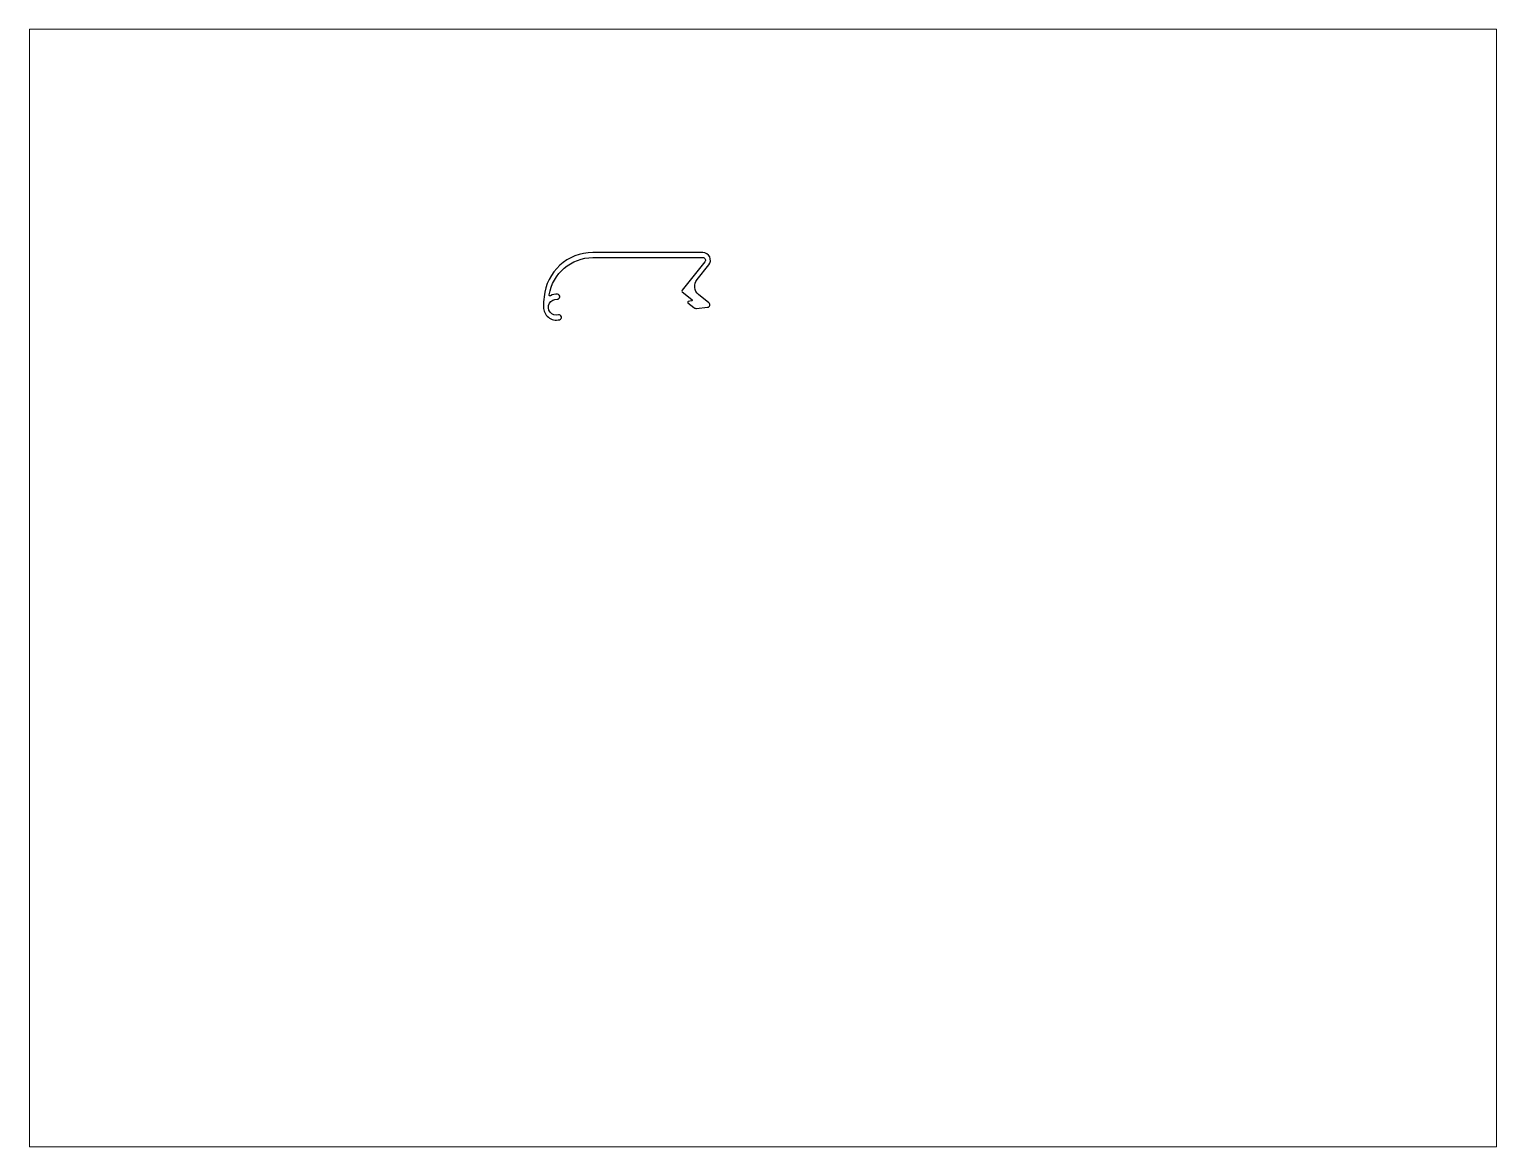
# Paper-space layout 'Layout1' of a CAD drawing. Extents: x 27 to 240, y 20 to 183.
# The model-space entities are those that its viewports show. They can reach past a viewport. Long polylines and large blocks are cut down to what shows.
import ezdxf

# ---------------------------------------------------------------- set-up
doc = ezdxf.new("R2010")
doc.units = 0
doc.header["$LTSCALE"] = 15
doc.layers.get('0').update_dxf_attribs({"linetype": 'CONTINUOUS'})

msp = doc.modelspace()

# ---------------------------------------------------------------- linework, layer by layer
at = {"color": 0, "linetype": 'CONTINUOUS', "ltscale": 0.05}
msp.add_lwpolyline([(176.3, 205.3), (173.58, 207.49, -0.414214), (173.16, 211.42), (176.25, 215.27, 0.629815), (174.69, 218.52), (145.79, 218.52, 0.386126), (132.95, 206.87, 0.040771), (132.8, 204.25, 0.495952), (137.03, 200.87, 1), (136.72, 202.13, -1.18565), (136.4, 206.26, 1), (136.52, 207.55, 0.1462), (134.61, 207.17, -0.617291), (134.32, 207.38, -0.370268), (145.79, 217.22), (174.69, 217.22, -0.629815), (175.24, 216.08), (169.23, 208.62, 0.414213), (169.28, 208.2), (171.83, 206.15, -0.63707), (171.74, 205.8), (170.87, 205.62, 0.63707), (170.78, 205.27), (172.31, 204.05, 0.198912), (173.04, 203.83), (175.96, 204.15, 0.668179)], format="xyb", close=True, dxfattribs=at)

psp = doc.layouts.get("Layout1")

# ---------------------------------------------------------------- viewports
at = {"layer": '0', "color": 0, "linetype": 'BYBLOCK', "ltscale": 0.05}
psp.add_viewport(center=(133.35, 101.6), size=(213.36, 162.56), view_center_point=(190.51, 130.3), view_height=293.8955, dxfattribs=at)

doc.saveas('drawing.dxf')
